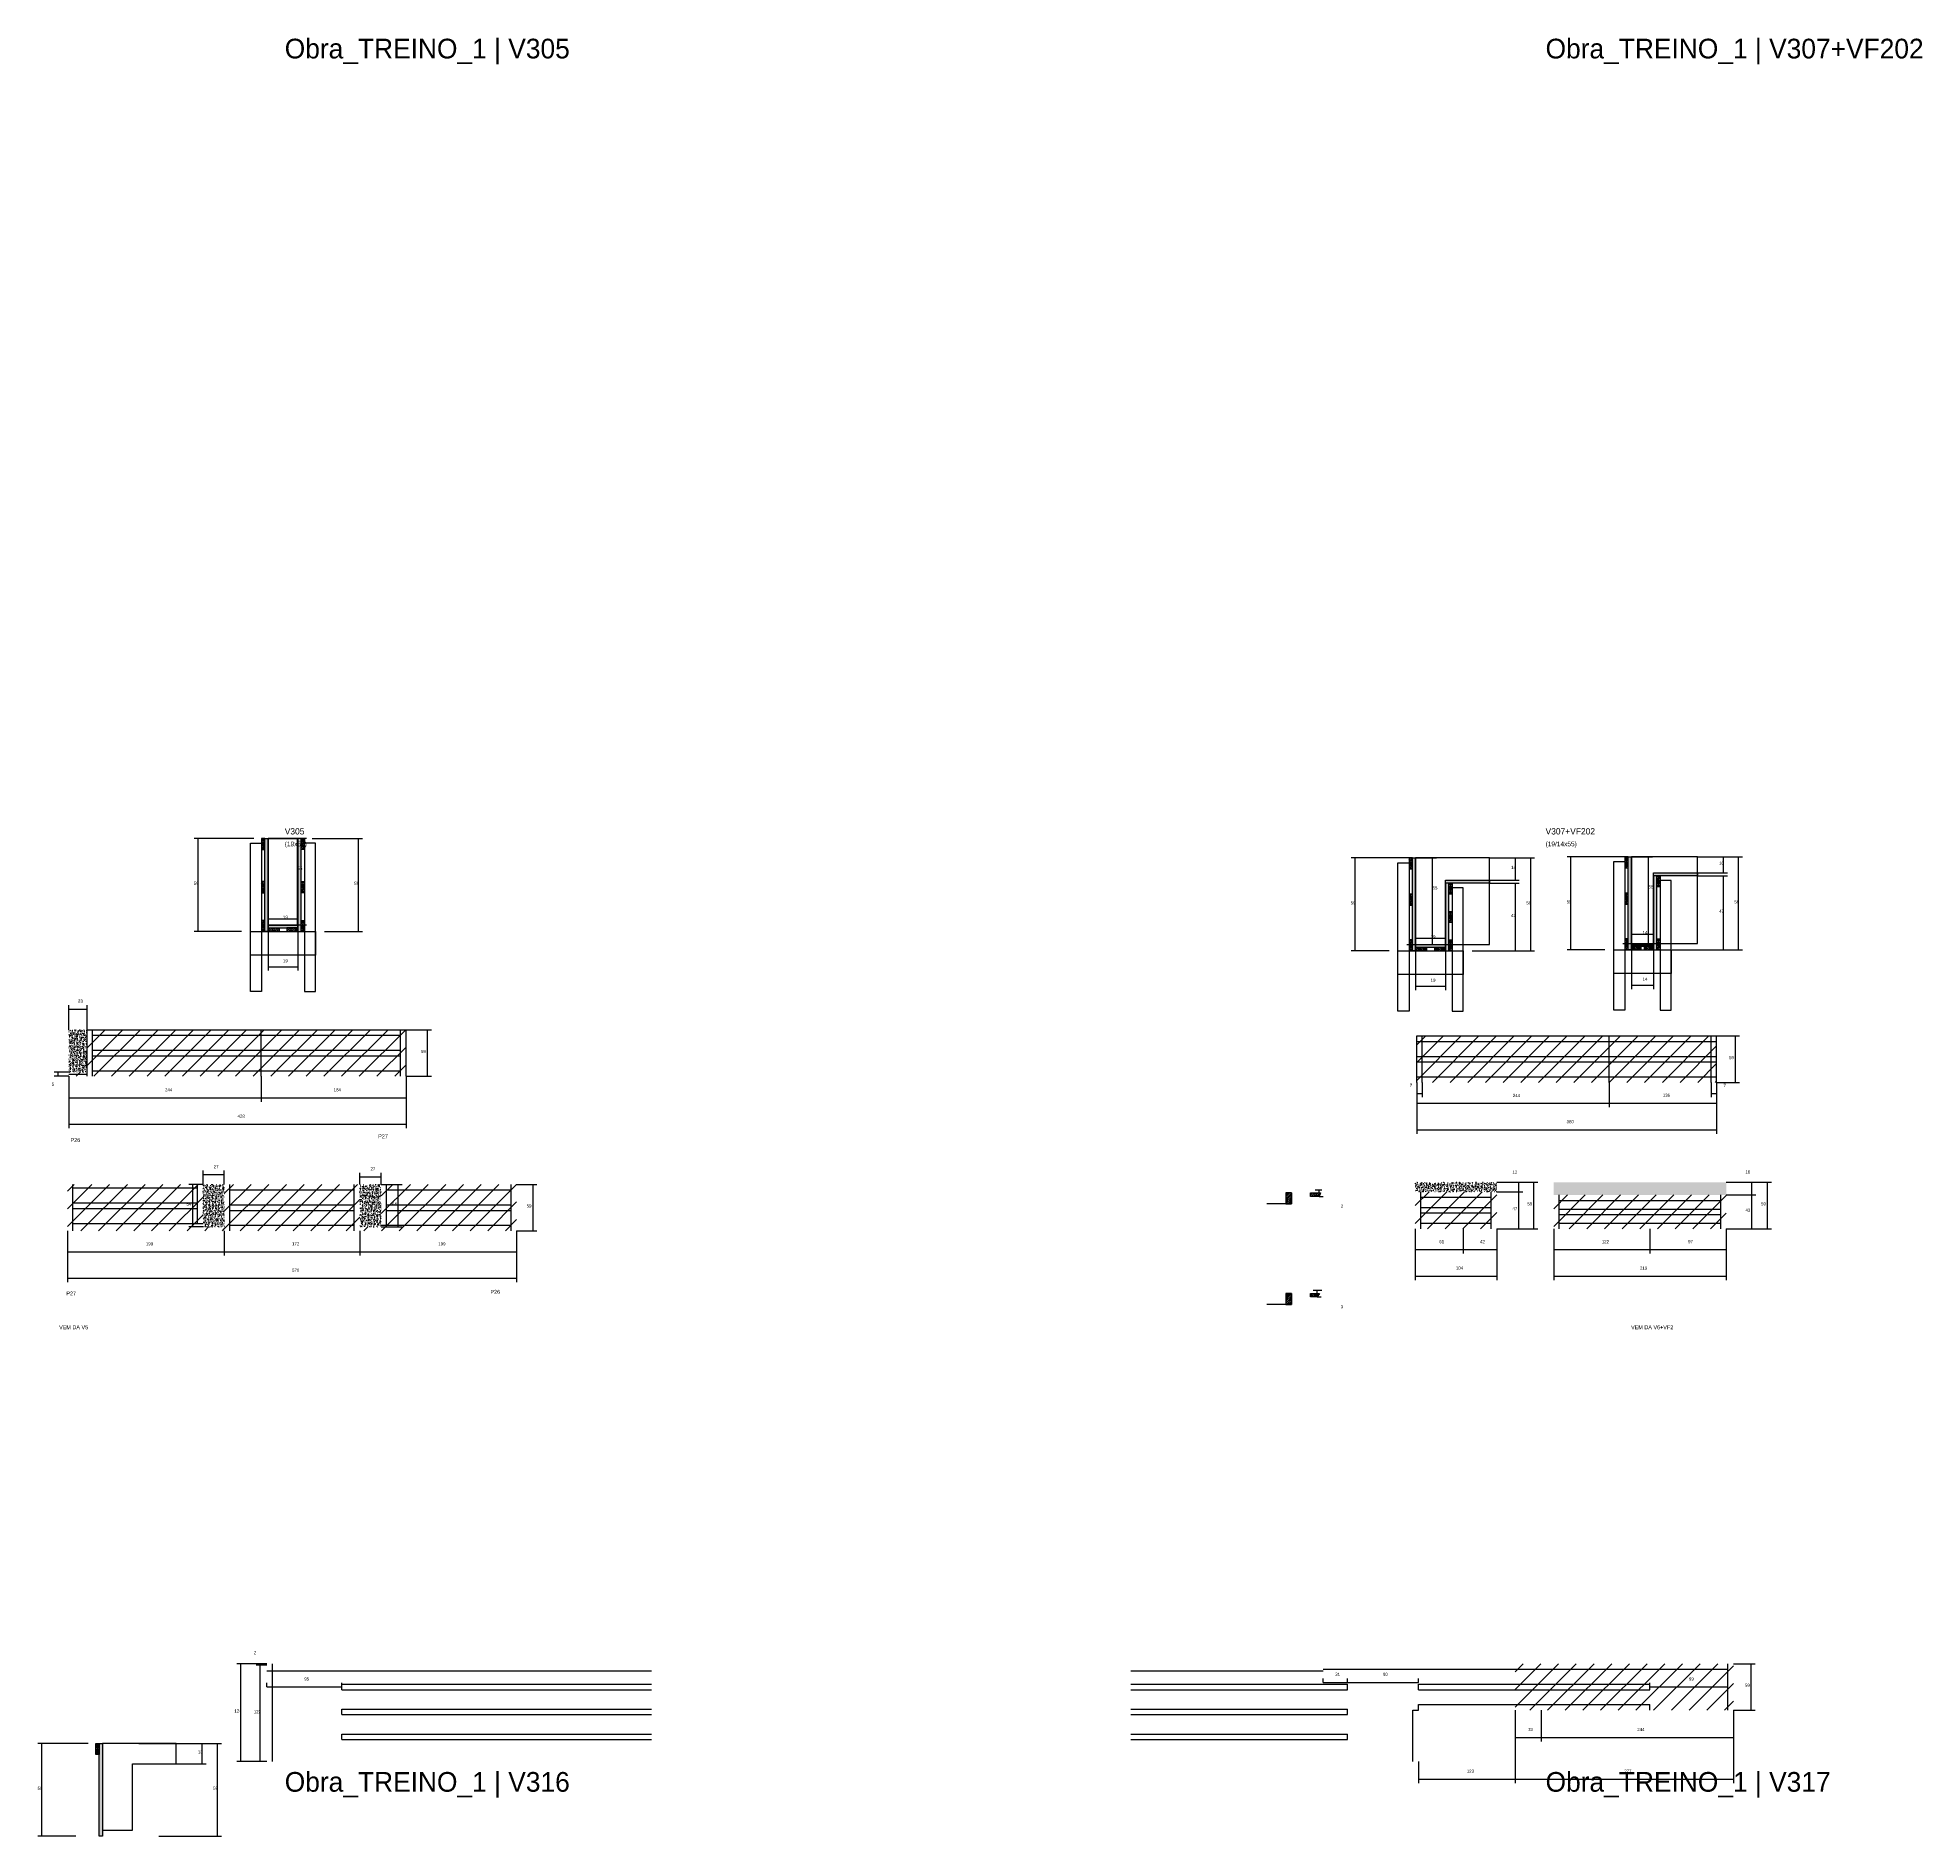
# Model space of a CAD drawing. Header units: metres. Extents: x -2848 to 21926, y -45195 to 1016.
# Drawn here: x 7687 to 10078, y -1267 to 1016 of the extents above; entities that cross this region are included whole.
import ezdxf

# ---------------------------------------------------------------- set-up
doc = ezdxf.new("R2010")
doc.units = ezdxf.units.M
for name, color, linetype in [('CONCRETO', 251, 'Continuous'), ('COTA', 241, 'Continuous'), ('Cota Seção (2x)', 4, 'Continuous'), ('Hachura', 253, 'Continuous'), ('LABEL_ID', 3, 'Continuous'), ('Madeira', 126, 'Continuous'), ('NOMENCLATURA', 7, 'Continuous'), ('Painéis', 200, 'Continuous'), ('REAPROVEITAMENTO', 251, 'Continuous'), ('SARR_2.2x7', 40, 'Continuous'), ('SARR_3.5x7', 81, 'Continuous'), ('SARR_EDITAR', 141, 'Continuous'), ('Texto Seção', 7, 'Continuous')]:
    doc.layers.add(name, color=color, linetype=linetype)

msp = doc.modelspace()

# ---------------------------------------------------------------- hatches: boundary and pattern name
at = {"layer": 'COTA'}
h = msp.add_hatch(dxfattribs=at)
h.set_pattern_fill('AR-CONC', scale=0.03)
h.paths.add_polyline_path([(7749.1, -242.9), (7726.1, -242.9), (7726.1, -242.9), (7726.1, -296.9), (7726.1, -296.9), (7749.1, -296.9), (7749.1, -296.9), (7749.1, -242.9)])
h = msp.add_hatch(dxfattribs=at)
h.set_pattern_fill('AR-CONC', scale=0.03)
h.paths.add_polyline_path([(7923.3, -439.1), (7896.3, -439.1), (7896.3, -493.1), (7923.3, -493.1)])
h = msp.add_hatch(dxfattribs=at)
h.set_pattern_fill('AR-CONC', scale=0.03)
h.paths.add_polyline_path([(8122.3, -441.3), (8122.3, -439.1), (8095.3, -439.1), (8095.3, -493.1), (8122.3, -493.1)])
h = msp.add_hatch(dxfattribs=at)
h.set_pattern_fill('AR-CONC', scale=0.03)
h.paths.add_polyline_path([(9538.1, -436.4), (9434.6, -436.4), (9434.6, -448.4), (9538.1, -448.4)])
h = msp.add_hatch(dxfattribs=at)
h.set_pattern_fill('AR-CONC', scale=0.03)
h.paths.add_polyline_path([(9829.3, -436.4), (9610.3, -436.4), (9610.3, -452.4), (9829.3, -452.4)])
at = {"layer": 'Hachura'}
h = msp.add_hatch(dxfattribs=at)
h.set_pattern_fill('ANSI31', scale=0.5)
h.paths.add_polyline_path([(7970.4, -14), (7974.8, -14), (7974.8, -14), (7974.8, 0), (7974.8, 0), (7970.4, 0), (7970.4, 0), (7970.4, -14)])
h = msp.add_hatch(color=8, dxfattribs=at)
h.dxf.hatch_style = 1
h.paths.add_polyline_path([(7978.8, 0), (7974.8, 0), (7974.8, 0), (7974.8, -118), (7974.8, -118), (7978.8, -118), (7978.8, -118), (7978.8, 0)])
h = msp.add_hatch(color=8, dxfattribs=at)
h.dxf.hatch_style = 1
h.paths.add_polyline_path([(8020.8, 0), (8016.8, 0), (8016.8, 0), (8016.8, -118), (8016.8, -118), (8020.8, -118), (8020.8, -118), (8020.8, 0)])
h = msp.add_hatch(dxfattribs=at)
h.set_pattern_fill('ANSI31', scale=0.5)
h.paths.add_polyline_path([(8025.2, -14), (8020.8, -14), (8020.8, -14), (8020.8, 0), (8020.8, 0), (8025.2, 0), (8025.2, 0), (8025.2, -14)])
h = msp.add_hatch(dxfattribs=at)
h.set_pattern_fill('ANSI31', scale=0.5)
h.paths.add_polyline_path([(9700.6, -37.5), (9705, -37.5), (9705, -37.5), (9705, -23.5), (9705, -23.5), (9700.6, -23.5), (9700.6, -23.5), (9700.6, -37.5)])
h = msp.add_hatch(color=8, dxfattribs=at)
h.dxf.hatch_style = 1
h.paths.add_polyline_path([(9705, -23.5), (9709, -23.5), (9709, -23.5), (9709, -141.5), (9709, -141.5), (9705, -141.5), (9705, -141.5), (9705, -23.5)])
h = msp.add_hatch(dxfattribs=at)
h.set_pattern_fill('ANSI31', scale=0.5)
h.paths.add_polyline_path([(9426.7, -38.8), (9431.1, -38.8), (9431.1, -38.8), (9431.1, -24.8), (9431.1, -24.8), (9426.7, -24.8), (9426.7, -24.8), (9426.7, -38.8)])
h = msp.add_hatch(color=8, dxfattribs=at)
h.dxf.hatch_style = 1
h.paths.add_polyline_path([(9431.1, -24.8), (9435.1, -24.8), (9435.1, -24.8), (9435.1, -142.8), (9435.1, -142.8), (9431.1, -142.8), (9431.1, -142.8), (9431.1, -24.8)])
h = msp.add_hatch(color=8, dxfattribs=at)
h.dxf.hatch_style = 1
h.paths.add_polyline_path([(9737, -47.5), (9737, -43.5), (9737, -43.5), (9792.6, -43.5), (9792.6, -43.5), (9792.6, -47.5), (9792.6, -47.5), (9737, -47.5)])
h = msp.add_hatch(color=8, dxfattribs=at)
h.dxf.hatch_style = 1
h.paths.add_polyline_path([(9741, -47.5), (9737, -47.5), (9737, -47.5), (9737, -141.5), (9737, -141.5), (9741, -141.5), (9741, -141.5), (9741, -47.5)])
h = msp.add_hatch(dxfattribs=at)
h.set_pattern_fill('ANSI31', scale=0.5)
h.paths.add_polyline_path([(9745.4, -61.5), (9741, -61.5), (9741, -61.5), (9741, -47.5), (9741, -47.5), (9745.4, -47.5), (9745.4, -47.5), (9745.4, -61.5)])
h = msp.add_hatch(dxfattribs=at)
h.set_pattern_fill('ANSI31', scale=0.5)
h.paths.add_polyline_path([(7970.4, -68.9), (7974.8, -68.9), (7974.8, -68.9), (7974.8, -54.9), (7974.8, -54.9), (7970.4, -54.9), (7970.4, -54.9), (7970.4, -68.9)])
h = msp.add_hatch(dxfattribs=at)
h.set_pattern_fill('ANSI31', scale=0.5)
h.paths.add_polyline_path([(8025.2, -68.9), (8020.8, -68.9), (8020.8, -68.9), (8020.8, -54.9), (8020.8, -54.9), (8025.2, -54.9), (8025.2, -54.9), (8025.2, -68.9)])
h = msp.add_hatch(dxfattribs=at)
h.set_pattern_fill('ANSI31', scale=0.5)
h.paths.add_polyline_path([(9426.7, -84.7), (9431.1, -84.7), (9431.1, -84.7), (9431.1, -70.7), (9431.1, -70.7), (9426.7, -70.7), (9426.7, -70.7), (9426.7, -84.7)])
h = msp.add_hatch(color=8, dxfattribs=at)
h.dxf.hatch_style = 1
h.paths.add_polyline_path([(9473.1, -56.8), (9473.1, -52.8), (9473.1, -52.8), (9528.7, -52.8), (9528.7, -52.8), (9528.7, -56.8), (9528.7, -56.8), (9473.1, -56.8)])
h = msp.add_hatch(color=8, dxfattribs=at)
h.dxf.hatch_style = 1
h.paths.add_polyline_path([(9477.1, -56.8), (9473.1, -56.8), (9473.1, -56.8), (9473.1, -142.8), (9473.1, -142.8), (9477.1, -142.8), (9477.1, -142.8), (9477.1, -56.8)])
h = msp.add_hatch(dxfattribs=at)
h.set_pattern_fill('ANSI31', scale=0.5)
h.paths.add_polyline_path([(9481.5, -70.8), (9477.1, -70.8), (9477.1, -70.8), (9477.1, -56.8), (9477.1, -56.8), (9481.5, -56.8), (9481.5, -56.8), (9481.5, -70.8)])
h = msp.add_hatch(dxfattribs=at)
h.set_pattern_fill('ANSI31', scale=0.5)
h.paths.add_polyline_path([(9700.6, -83.4), (9705, -83.4), (9705, -83.4), (9705, -69.4), (9705, -69.4), (9700.6, -69.4), (9700.6, -69.4), (9700.6, -83.4)])
h = msp.add_hatch(dxfattribs=at)
h.set_pattern_fill('ANSI31', scale=0.5)
h.paths.add_polyline_path([(9481.5, -106.8), (9477.1, -106.8), (9477.1, -106.8), (9477.1, -92.8), (9477.1, -92.8), (9481.5, -92.8), (9481.5, -92.8), (9481.5, -106.8)])
h = msp.add_hatch(dxfattribs=at)
h.set_pattern_fill('ANSI31', scale=0.5)
h.paths.add_polyline_path([(7970.4, -118), (7974.8, -118), (7974.8, -118), (7974.8, -104), (7974.8, -104), (7970.4, -104), (7970.4, -104), (7970.4, -118)])
h = msp.add_hatch(color=8, dxfattribs=at)
h.dxf.hatch_style = 1
h.paths.add_polyline_path([(8016.8, -113.6), (8016.8, -110), (8016.8, -110), (7978.8, -110), (7978.8, -110), (7978.8, -113.6), (7978.8, -113.6), (8016.8, -113.6)])
h = msp.add_hatch(dxfattribs=at)
h.set_pattern_fill('ANSI31', scale=0.5)
h.paths.add_polyline_path([(7978.8, -118), (7978.8, -113.6), (7978.8, -113.6), (7992.8, -113.6), (7992.8, -113.6), (7992.8, -118), (7992.8, -118), (7978.8, -118)])
h = msp.add_hatch(dxfattribs=at)
h.set_pattern_fill('ANSI31', scale=0.5)
h.paths.add_polyline_path([(8016.8, -118), (8016.8, -113.6), (8016.8, -113.6), (8002.8, -113.6), (8002.8, -113.6), (8002.8, -118), (8002.8, -118), (8016.8, -118)])
h = msp.add_hatch(dxfattribs=at)
h.set_pattern_fill('ANSI31', scale=0.5)
h.paths.add_polyline_path([(8025.2, -118), (8020.8, -118), (8020.8, -118), (8020.8, -104), (8020.8, -104), (8025.2, -104), (8025.2, -104), (8025.2, -118)])
h = msp.add_hatch(dxfattribs=at)
h.set_pattern_fill('ANSI31', scale=0.5)
h.paths.add_polyline_path([(9426.7, -142.8), (9431.1, -142.8), (9431.1, -142.8), (9431.1, -128.8), (9431.1, -128.8), (9426.7, -128.8), (9426.7, -128.8), (9426.7, -142.8)])
h = msp.add_hatch(color=8, dxfattribs=at)
h.dxf.hatch_style = 1
h.paths.add_polyline_path([(9435.1, -138.4), (9435.1, -134.8), (9435.1, -134.8), (9473.1, -134.8), (9473.1, -134.8), (9473.1, -138.4), (9473.1, -138.4), (9435.1, -138.4)])
h = msp.add_hatch(dxfattribs=at)
h.set_pattern_fill('ANSI31', scale=0.5)
h.paths.add_polyline_path([(9435.1, -142.8), (9435.1, -138.4), (9435.1, -138.4), (9449.1, -138.4), (9449.1, -138.4), (9449.1, -142.8), (9449.1, -142.8), (9435.1, -142.8)])
h = msp.add_hatch(dxfattribs=at)
h.set_pattern_fill('ANSI31', scale=0.5)
h.paths.add_polyline_path([(9473.1, -142.8), (9473.1, -138.4), (9473.1, -138.4), (9459.1, -138.4), (9459.1, -138.4), (9459.1, -142.8), (9459.1, -142.8), (9473.1, -142.8)])
h = msp.add_hatch(dxfattribs=at)
h.set_pattern_fill('ANSI31', scale=0.5)
h.paths.add_polyline_path([(9481.5, -142.8), (9477.1, -142.8), (9477.1, -142.8), (9477.1, -128.8), (9477.1, -128.8), (9481.5, -128.8), (9481.5, -128.8), (9481.5, -142.8)])
h = msp.add_hatch(dxfattribs=at)
h.set_pattern_fill('ANSI31', scale=0.5)
h.paths.add_polyline_path([(9700.6, -141.5), (9705, -141.5), (9705, -141.5), (9705, -127.5), (9705, -127.5), (9700.6, -127.5), (9700.6, -127.5), (9700.6, -141.5)])
h = msp.add_hatch(color=8, dxfattribs=at)
h.dxf.hatch_style = 1
h.paths.add_polyline_path([(9709, -137.1), (9709, -133.5), (9709, -133.5), (9737, -133.5), (9737, -133.5), (9737, -137.1), (9737, -137.1), (9709, -137.1)])
h = msp.add_hatch(dxfattribs=at)
h.set_pattern_fill('ANSI31', scale=0.5)
h.paths.add_polyline_path([(9709, -141.5), (9709, -137.1), (9709, -137.1), (9721, -137.1), (9721, -137.1), (9721, -141.5), (9721, -141.5), (9709, -141.5)])
h = msp.add_hatch(dxfattribs=at)
h.set_pattern_fill('ANSI31', scale=0.5)
h.paths.add_polyline_path([(9737, -141.5), (9737, -137.1), (9737, -137.1), (9725, -137.1), (9725, -137.1), (9725, -141.5), (9725, -141.5), (9737, -141.5)])
h = msp.add_hatch(dxfattribs=at)
h.set_pattern_fill('ANSI31', scale=0.5)
h.paths.add_polyline_path([(9745.4, -141.5), (9741, -141.5), (9741, -141.5), (9741, -127.5), (9741, -127.5), (9745.4, -127.5), (9745.4, -127.5), (9745.4, -141.5)])
h = msp.add_hatch(dxfattribs=at)
h.set_pattern_fill('ANSI31', scale=0.5)
h.paths.add_polyline_path([(9277.6, -450), (9270.6, -450), (9270.6, -464), (9277.6, -464)])
h = msp.add_hatch(dxfattribs=at)
h.set_pattern_fill('ANSI31', scale=0.5)
h.paths.add_polyline_path([(9314.5, -450), (9312.7, -454.4), (9312.7, -454.4), (9301.9, -454.4), (9301.9, -454.4), (9301.9, -450), (9301.9, -450), (9314.5, -450)])
h = msp.add_hatch(dxfattribs=at)
h.set_pattern_fill('ANSI31', scale=0.5)
h.paths.add_polyline_path([(9277.6, -577.5), (9270.6, -577.5), (9270.6, -591.5), (9277.6, -591.5)])
h = msp.add_hatch(dxfattribs=at)
h.set_pattern_fill('ANSI31', scale=0.5)
h.paths.add_polyline_path([(9313.3, -577.5), (9310.1, -581.9), (9310.1, -581.9), (9301.9, -581.9), (9301.9, -581.9), (9301.9, -577.5), (9301.9, -577.5), (9313.3, -577.5)])
h = msp.add_hatch(dxfattribs=at)
h.set_pattern_fill('ANSI31', scale=0.5)
h.paths.add_polyline_path([(7764.7, -1162.6), (7760.3, -1162.6), (7760.3, -1162.6), (7760.3, -1148.6), (7760.3, -1148.6), (7764.7, -1148.6), (7764.7, -1148.6), (7764.7, -1162.6)])
h = msp.add_hatch(color=8, dxfattribs=at)
h.dxf.hatch_style = 1
h.paths.add_polyline_path([(7764.7, -1148.6), (7768.7, -1148.6), (7768.7, -1148.6), (7768.7, -1266.6), (7768.7, -1266.6), (7764.7, -1266.6), (7764.7, -1266.6), (7764.7, -1148.6)])
at = {"layer": 'REAPROVEITAMENTO'}
h = msp.add_hatch(dxfattribs=at)
h.set_pattern_fill('ANSI31', scale=5)
h.paths.add_polyline_path([(7749.1, -296.9), (7726.1, -296.9), (7726.1, -296.9), (7726.1, -301.9), (7726.1, -301.9), (7970.1, -301.9), (7970.1, -301.9), (7970.1, -242.9), (7970.1, -242.9), (7749.1, -242.9), (7749.1, -242.9), (7749.1, -296.9)])
h = msp.add_hatch(dxfattribs=at)
h.set_pattern_fill('ANSI31', scale=5)
h.paths.add_polyline_path([(8154.1, -301.9), (8154.1, -242.9), (8154.1, -242.9), (7970.1, -242.9), (7970.1, -242.9), (7970.1, -301.9), (7970.1, -301.9), (8154.1, -301.9)])
h = msp.add_hatch(dxfattribs=at)
h.set_pattern_fill('ANSI31', scale=5)
h.paths.add_polyline_path([(9817, -309.7), (9817, -250.7), (9817, -250.7), (9436.5, -250.7), (9436.5, -250.7), (9436.5, -309.7), (9436.5, -309.7), (9817, -309.7)])
h = msp.add_hatch(dxfattribs=at)
h.set_pattern_fill('ANSI31', scale=5)
h.paths.add_polyline_path([(7896.3, -493.1), (7896.3, -439.1), (7896.3, -439.1), (7724.3, -439.1), (7724.3, -439.1), (7724.3, -498.1), (7724.3, -498.1), (7923.3, -498.1), (7923.3, -498.1), (7923.3, -493.1), (7923.3, -493.1), (7896.3, -493.1)])
h = msp.add_hatch(dxfattribs=at)
h.set_pattern_fill('ANSI31', scale=5)
h.paths.add_polyline_path([(8095.3, -498.1), (8095.3, -439.1), (8095.3, -439.1), (7923.3, -439.1), (7923.3, -439.1), (7923.3, -498.1), (7923.3, -498.1), (8095.3, -498.1)])
h = msp.add_hatch(dxfattribs=at)
h.set_pattern_fill('ANSI31', scale=5)
h.paths.add_polyline_path([(8122.3, -493.1), (8095.3, -493.1), (8095.3, -493.1), (8095.3, -498.1), (8095.3, -498.1), (8294.3, -498.1), (8294.3, -498.1), (8294.3, -439.1), (8294.3, -439.1), (8122.3, -439.1), (8122.3, -439.1), (8122.3, -493.1)])
h = msp.add_hatch(dxfattribs=at)
h.set_pattern_fill('ANSI31', scale=5)
h.paths.add_polyline_path([(9538.1, -495.4), (9538.1, -448.4), (9538.1, -448.4), (9434.6, -448.4), (9434.6, -448.4), (9434.6, -495.4), (9434.6, -495.4), (9538.1, -495.4)])
h = msp.add_hatch(dxfattribs=at)
h.set_pattern_fill('ANSI31', scale=5)
h.paths.add_polyline_path([(9829.3, -495.4), (9829.3, -452.4), (9829.3, -452.4), (9610.3, -452.4), (9610.3, -452.4), (9610.3, -495.4), (9610.3, -495.4), (9829.3, -495.4)])
h = msp.add_hatch(dxfattribs=at)
h.set_pattern_fill('ANSI31', scale=5)
h.paths.add_polyline_path([(9561.3, -1047.5), (9561.3, -1106.5), (9561.3, -1106.5), (9838.3, -1106.5), (9838.3, -1106.5), (9838.3, -1047.5), (9838.3, -1047.5), (9561.3, -1047.5)])

# ---------------------------------------------------------------- linework, layer by layer
at = {"layer": 'CONCRETO'}
for points in [[(7978.8, 0), (7978.8, 0), (8016.8, 0), (8016.8, -28), (8016.8, -28), (8016.8, -110), (7978.8, -110), (7978.8, 0)], [(7978.8, -110), (8016.8, -110), (8016.8, 0), (7978.8, 0)], [(9792.6, -43.5), (9792.6, -23.5), (9709, -23.5), (9709, -51.5), (9709, -51.5), (9709, -133.5), (9737, -133.5), (9737, -43.5)], [(9709, -133.5), (9792.6, -133.5), (9792.6, -23.5), (9709, -23.5)], [(9528.7, -52.8), (9528.7, -24.8), (9435.1, -24.8), (9435.1, -52.8), (9435.1, -52.8), (9435.1, -134.8), (9473.1, -134.8), (9473.1, -52.8)], [(9435.1, -134.8), (9528.7, -134.8), (9528.7, -24.8), (9435.1, -24.8)], [(7862.3, -1174.6), (7862.3, -1148.6), (7806.7, -1148.6), (7806.7, -1148.6), (7768.7, -1148.6), (7768.7, -1258.6), (7806.7, -1258.6), (7806.7, -1174.6)]]:
    msp.add_lwpolyline(points, close=True, dxfattribs=at)
at = {"layer": 'COTA'}
for p, q in [((7960.8, 0), (7885.1, 0)), ((7890.1, -118), (7890.1, 0)), ((8034.8, 0), (8098.6, 0)), ((8093.6, -118), (8093.6, 0)), ((9700.6, -23.5), (9627.2, -23.5)), ((9632.2, -141.5), (9632.2, -23.5)), ((9792.6, -23.5), (9850, -23.5)), ((9792.6, -23.5), (9830.7, -23.5)), ((9825.7, -43.5), (9825.7, -23.5)), ((9845, -141.5), (9845, -23.5)), ((9426.7, -24.8), (9353.2, -24.8)), ((9358.2, -142.8), (9358.2, -24.8)), ((9528.7, -24.8), (9586.1, -24.8)), ((9528.7, -24.8), (9566.7, -24.8)), ((9561.7, -52.8), (9561.7, -24.8)), ((9581.1, -142.8), (9581.1, -24.8)), ((9792.6, -43.5), (9830.7, -43.5)), ((9792.6, -47.5), (9830.7, -47.5)), ((9825.7, -141.5), (9825.7, -47.5)), ((9528.7, -52.8), (9566.7, -52.8)), ((9528.7, -56.8), (9566.7, -56.8)), ((9561.7, -142.8), (9561.7, -56.8)), ((7945.2, -118), (7885.1, -118)), ((7978.8, -118), (7978.8, -167.8)), ((8016.8, -118), (8016.8, -167.8)), ((8050.4, -118), (8098.6, -118)), ((9401.5, -142.8), (9353.2, -142.8)), ((9435.1, -142.8), (9435.1, -192.5)), ((9473.1, -142.8), (9473.1, -192.5)), ((9506.7, -142.8), (9586.1, -142.8)), ((9506.7, -142.8), (9566.7, -142.8)), ((9675.4, -141.5), (9627.2, -141.5)), ((9709, -141.5), (9709, -191.2)), ((9737, -141.5), (9737, -191.2)), ((9760.6, -141.5), (9850, -141.5)), ((9760.6, -141.5), (9830.7, -141.5)), ((7978.8, -162.8), (8016.8, -162.8)), ((9435.1, -187.5), (9473.1, -187.5)), ((9709, -186.2), (9737, -186.2)), ((7726.1, -242.9), (7726.1, -211.6)), ((7749.1, -242.9), (7749.1, -211.6)), ((7726.1, -216.6), (7749.1, -216.6)), ((8154.1, -242.9), (8186.1, -242.9)), ((8181.1, -301.9), (8181.1, -242.9)), ((9817, -250.7), (9845.9, -250.7)), ((9840.9, -309.7), (9840.9, -250.7)), ((7726.1, -296.9), (7707.4, -296.9)), ((7726.1, -301.9), (7707.4, -301.9)), ((7712.4, -301.9), (7712.4, -296.9)), ((7726.1, -301.9), (7726.1, -334.2)), ((7726.1, -301.9), (7726.1, -367.7)), ((7970.1, -301.9), (7970.1, -334.2)), ((7970.1, -301.9), (7970.1, -334.2)), ((8154.1, -301.9), (8154.1, -334.2)), ((8154.1, -301.9), (8154.1, -367.7)), ((8154.1, -301.9), (8186.1, -301.9)), ((9436.5, -309.7), (9436.5, -341.2)), ((9436.5, -309.7), (9436.5, -374.8)), ((9436.5, -309.7), (9436.5, -328.6)), ((9443.5, -309.7), (9443.5, -328.6)), ((9680.5, -309.7), (9680.5, -341.2)), ((9680.5, -309.7), (9680.5, -341.2)), ((9810, -309.7), (9810, -328.6)), ((9817, -309.7), (9817, -341.2)), ((9817, -309.7), (9817, -374.8)), ((9817, -309.7), (9817, -328.6)), ((9817, -309.7), (9845.9, -309.7)), ((7726.1, -329.2), (7970.1, -329.2)), ((7970.1, -329.2), (8154.1, -329.2)), ((9436.5, -323.6), (9443.5, -323.6)), ((9810, -323.6), (9817, -323.6)), ((9436.5, -336.2), (9680.5, -336.2)), ((9680.5, -336.2), (9817, -336.2)), ((7726.1, -362.7), (8154.1, -362.7)), ((9436.5, -369.8), (9817, -369.8)), ((7896.3, -439.1), (7896.3, -421.7)), ((7896.3, -426.7), (7923.3, -426.7)), ((7923.3, -439.1), (7923.3, -421.7)), ((8095.3, -439.1), (8095.3, -424.6)), ((8095.3, -429.6), (8122.3, -429.6)), ((8122.3, -439.1), (8122.3, -424.6)), ((7896.3, -439.1), (7878.4, -439.1)), ((7883.4, -493.1), (7883.4, -439.1)), ((8122.3, -439.1), (8149.1, -439.1)), ((8144.1, -493.1), (8144.1, -439.1)), ((8294.3, -439.1), (8320.1, -439.1)), ((8315.1, -498.1), (8315.1, -439.1)), ((9315.9, -446.4), (9307.7, -446.4)), ((9312.7, -454.4), (9312.7, -446.4)), ((9538.1, -436.4), (9571, -436.4)), ((9538.1, -436.4), (9590.1, -436.4)), ((9538.1, -448.4), (9571, -448.4)), ((9538.1, -448.4), (9571, -448.4)), ((9566, -448.4), (9566, -436.4)), ((9566, -495.4), (9566, -448.4)), ((9585.1, -495.4), (9585.1, -436.4)), ((9829.3, -436.4), (9866.8, -436.4)), ((9829.3, -436.4), (9886.5, -436.4)), ((9829.3, -452.4), (9866.8, -452.4)), ((9829.3, -452.4), (9866.8, -452.4)), ((9861.8, -452.4), (9861.8, -436.4)), ((9861.8, -495.4), (9861.8, -452.4)), ((9881.5, -495.4), (9881.5, -436.4)), ((9312.7, -454.4), (9317.7, -454.4)), ((7724.3, -498.1), (7724.3, -529.6)), ((7724.3, -498.1), (7724.3, -563.2)), ((7896.3, -493.1), (7878.4, -493.1)), ((7923.3, -498.1), (7923.3, -529.6)), ((7923.3, -498.1), (7923.3, -529.6)), ((8095.3, -498.1), (8095.3, -529.6)), ((8095.3, -498.1), (8095.3, -529.6)), ((8122.3, -493.1), (8149.1, -493.1)), ((8294.3, -498.1), (8294.3, -529.6)), ((8294.3, -498.1), (8294.3, -563.2)), ((8294.3, -498.1), (8320.1, -498.1)), ((9434.6, -495.4), (9434.6, -526.9)), ((9434.6, -495.4), (9434.6, -560.5)), ((9495.6, -495.4), (9495.6, -526.9)), ((9495.6, -495.4), (9495.6, -526.9)), ((9538.1, -495.4), (9538.1, -526.9)), ((9538.1, -495.4), (9538.1, -560.5)), ((9538.1, -495.4), (9571, -495.4)), ((9538.1, -495.4), (9590.1, -495.4)), ((9610.3, -495.4), (9610.3, -526.9)), ((9610.3, -495.4), (9610.3, -560.5)), ((9732.3, -495.4), (9732.3, -526.9)), ((9732.3, -495.4), (9732.3, -526.9)), ((9829.3, -495.4), (9829.3, -526.9)), ((9829.3, -495.4), (9829.3, -560.5)), ((9829.3, -495.4), (9866.8, -495.4)), ((9829.3, -495.4), (9886.5, -495.4)), ((7724.3, -524.6), (7923.3, -524.6)), ((7923.3, -524.6), (8095.3, -524.6)), ((8095.3, -524.6), (8294.3, -524.6)), ((9434.6, -521.9), (9495.6, -521.9)), ((9495.6, -521.9), (9538.1, -521.9)), ((9610.3, -521.9), (9732.3, -521.9)), ((9732.3, -521.9), (9829.3, -521.9)), ((7724.3, -558.2), (8294.3, -558.2)), ((9315.9, -573.9), (9305.1, -573.9)), ((9310.1, -581.9), (9310.1, -573.9)), ((9434.6, -555.5), (9538.1, -555.5)), ((9610.3, -555.5), (9829.3, -555.5)), ((9310.1, -581.9), (9315.1, -581.9)), ((7977.3, -1047.5), (7939.2, -1047.5)), ((7944.2, -1171.5), (7944.2, -1047.5)), ((7977.3, -1047.5), (7963.8, -1047.5)), ((7977.3, -1049.5), (7963.8, -1049.5)), ((7977.3, -1049.5), (7963.8, -1049.5)), ((7968.8, -1049.5), (7968.8, -1047.5)), ((7968.8, -1171.5), (7968.8, -1049.5)), ((9838.3, -1047.5), (9866.1, -1047.5)), ((9861.1, -1106.5), (9861.1, -1047.5)), ((7977.3, -1077), (7977.3, -1072)), ((8072.3, -1077), (8072.3, -1072)), ((9317.6, -1071.2), (9317.6, -1066.2)), ((9317.6, -1071.2), (9348.6, -1071.2)), ((9348.6, -1071.2), (9348.6, -1066.2)), ((9348.6, -1071.2), (9348.6, -1066.2)), ((9348.6, -1071.2), (9438.6, -1071.2)), ((9438.6, -1071.2), (9438.6, -1066.2)), ((9732.3, -1077), (9732.3, -1072)), ((9831.4, -1077), (9831.4, -1072)), ((7977.3, -1077), (8072.3, -1077)), ((9732.3, -1077), (9831.4, -1077)), ((9561.3, -1106.5), (9561.3, -1199)), ((9561.3, -1106.5), (9561.3, -1146.2)), ((9561.3, -1106.5), (9561.3, -1199)), ((9594.3, -1106.5), (9594.3, -1146.2)), ((9594.3, -1106.5), (9594.3, -1146.2)), ((9838.3, -1106.5), (9866.1, -1106.5)), ((9838.3, -1106.5), (9838.3, -1199)), ((9838.3, -1106.5), (9838.3, -1146.2)), ((9561.3, -1141.2), (9594.3, -1141.2)), ((9594.3, -1141.2), (9838.3, -1141.2)), ((7750.7, -1148.6), (7686.8, -1148.6)), ((7691.8, -1266.6), (7691.8, -1148.6)), ((7814.7, -1148.6), (7919.6, -1148.6)), ((7862.3, -1148.6), (7900.3, -1148.6)), ((7895.3, -1174.6), (7895.3, -1148.6)), ((7914.6, -1266.6), (7914.6, -1148.6)), ((7977.3, -1171.5), (7939.2, -1171.5)), ((7977.3, -1171.5), (7963.8, -1171.5)), ((9438.6, -1171.5), (9438.6, -1199)), ((7862.3, -1174.6), (7900.3, -1174.6)), ((9438.6, -1194), (9561.3, -1194)), ((9561.3, -1194), (9838.3, -1194)), ((7735.1, -1266.6), (7686.8, -1266.6)), ((7840.3, -1266.6), (7919.6, -1266.6))]:
    msp.add_line(p, q, dxfattribs=at)
at = {"layer": 'Cota Seção (2x)'}
for p, q in [((8027.8, 0), (8011.3, 0)), ((8016.3, -110), (8016.3, 0)), ((9700.6, -23.5), (9735.6, -23.5)), ((9730.6, -133.5), (9730.6, -23.5)), ((9426.7, -24.8), (9461.6, -24.8)), ((9456.6, -134.8), (9456.6, -24.8)), ((7978.8, -118), (7978.8, -97)), ((7978.8, -102), (8016.8, -102)), ((8027.8, -110), (8011.3, -110)), ((8016.8, -118), (8016.8, -97)), ((9709, -141.5), (9709, -116.5)), ((9737, -141.5), (9737, -116.5)), ((9424.1, -134.8), (9461.6, -134.8)), ((9435.1, -142.8), (9435.1, -121.8)), ((9435.1, -126.8), (9473.1, -126.8)), ((9473.1, -142.8), (9473.1, -121.8)), ((9698, -133.5), (9735.6, -133.5)), ((9709, -121.5), (9737, -121.5))]:
    msp.add_line(p, q, dxfattribs=at)
at = {"layer": 'Madeira'}
for points in [[(7970.4, -14), (7974.8, -14), (7974.8, 0), (7970.4, 0)], [(8025.2, -14), (8020.8, -14), (8020.8, 0), (8025.2, 0)], [(9700.6, -37.5), (9705, -37.5), (9705, -23.5), (9700.6, -23.5)], [(9426.7, -38.8), (9431.1, -38.8), (9431.1, -24.8), (9426.7, -24.8)], [(9745.4, -61.5), (9741, -61.5), (9741, -47.5), (9745.4, -47.5)], [(7970.4, -68.9), (7974.8, -68.9), (7974.8, -54.9), (7970.4, -54.9)], [(8025.2, -68.9), (8020.8, -68.9), (8020.8, -54.9), (8025.2, -54.9)], [(9426.7, -84.7), (9431.1, -84.7), (9431.1, -70.7), (9426.7, -70.7)], [(9481.5, -70.8), (9477.1, -70.8), (9477.1, -56.8), (9481.5, -56.8)], [(9700.6, -83.4), (9705, -83.4), (9705, -69.4), (9700.6, -69.4)], [(9481.5, -106.8), (9477.1, -106.8), (9477.1, -92.8), (9481.5, -92.8)], [(7970.4, -118), (7974.8, -118), (7974.8, -104), (7970.4, -104)], [(7978.8, -118), (7978.8, -113.6), (7992.8, -113.6), (7992.8, -118)], [(8016.8, -118), (8016.8, -113.6), (8002.8, -113.6), (8002.8, -118)], [(8025.2, -118), (8020.8, -118), (8020.8, -104), (8025.2, -104)], [(9426.7, -142.8), (9431.1, -142.8), (9431.1, -128.8), (9426.7, -128.8)], [(9435.1, -142.8), (9435.1, -138.4), (9449.1, -138.4), (9449.1, -142.8)], [(9473.1, -142.8), (9473.1, -138.4), (9459.1, -138.4), (9459.1, -142.8)], [(9481.5, -142.8), (9477.1, -142.8), (9477.1, -128.8), (9481.5, -128.8)], [(9700.6, -141.5), (9705, -141.5), (9705, -127.5), (9700.6, -127.5)], [(9709, -141.5), (9709, -137.1), (9721, -137.1), (9721, -141.5)], [(9737, -141.5), (9737, -137.1), (9725, -137.1), (9725, -141.5)], [(9745.4, -141.5), (9741, -141.5), (9741, -127.5), (9745.4, -127.5)], [(9277.6, -464), (9277.6, -450), (9270.6, -450), (9270.6, -464)], [(9301.9, -450), (9314.5, -450), (9312.7, -454.4), (9301.9, -454.4)], [(9277.6, -591.5), (9277.6, -577.5), (9270.6, -577.5), (9270.6, -591.5)], [(9301.9, -577.5), (9313.3, -577.5), (9310.1, -581.9), (9301.9, -581.9)], [(7764.7, -1162.6), (7760.3, -1162.6), (7760.3, -1148.6), (7764.7, -1148.6)]]:
    msp.add_lwpolyline(points, close=True, dxfattribs=at)
for points in [[(9277.6, -450), (9277.6, -464), (9246.1, -464)], [(9277.6, -577.5), (9277.6, -591.5), (9246.1, -591.5)]]:
    msp.add_lwpolyline(points, dxfattribs=at)
at = {"layer": 'Painéis'}
for p, q in [((7978.8, -118), (7978.8, 0)), ((8016.8, -118), (8016.8, 0)), ((9709, -141.5), (9709, -23.5)), ((9435.1, -142.8), (9435.1, -24.8)), ((9737, -43.5), (9792.6, -43.5)), ((9737, -47.5), (9737, -43.5)), ((9737, -141.5), (9737, -47.5)), ((9792.6, -47.5), (9792.6, -43.5)), ((9473.1, -52.8), (9528.7, -52.8)), ((9473.1, -56.8), (9473.1, -52.8)), ((9473.1, -142.8), (9473.1, -56.8)), ((9528.7, -56.8), (9528.7, -52.8)), ((7978.8, -110), (8016.8, -110)), ((7978.8, -113.6), (7978.8, -110)), ((8016.8, -113.6), (8016.8, -110)), ((9435.1, -134.8), (9473.1, -134.8)), ((9435.1, -138.4), (9435.1, -134.8)), ((9473.1, -138.4), (9473.1, -134.8)), ((9709, -133.5), (9737, -133.5)), ((9709, -137.1), (9709, -133.5)), ((9737, -137.1), (9737, -133.5)), ((7749.1, -242.9), (8154.1, -242.9)), ((7749.1, -296.9), (7749.1, -242.9)), ((7970.1, -301.9), (7970.1, -242.9)), ((8154.1, -301.9), (8154.1, -242.9)), ((9436.5, -250.7), (9817, -250.7)), ((9436.5, -309.7), (9436.5, -250.7)), ((9680.5, -309.7), (9680.5, -250.7)), ((9817, -309.7), (9817, -250.7))]:
    msp.add_line(p, q, dxfattribs=at)
for points in [[(7974.8, 0), (7978.8, 0), (7978.8, -118), (7974.8, -118)], [(8020.8, 0), (8016.8, 0), (8016.8, -118), (8020.8, -118)], [(9705, -23.5), (9709, -23.5), (9709, -141.5), (9705, -141.5)], [(9431.1, -24.8), (9435.1, -24.8), (9435.1, -142.8), (9431.1, -142.8)], [(9737, -47.5), (9737, -43.5), (9792.6, -43.5), (9792.6, -47.5)], [(9741, -47.5), (9737, -47.5), (9737, -141.5), (9741, -141.5)], [(9473.1, -56.8), (9473.1, -52.8), (9528.7, -52.8), (9528.7, -56.8)], [(9477.1, -56.8), (9473.1, -56.8), (9473.1, -142.8), (9477.1, -142.8)], [(8016.8, -113.6), (8016.8, -110), (7978.8, -110), (7978.8, -113.6)], [(9435.1, -138.4), (9435.1, -134.8), (9473.1, -134.8), (9473.1, -138.4)], [(9709, -137.1), (9709, -133.5), (9737, -133.5), (9737, -137.1)], [(7764.7, -1148.6), (7768.7, -1148.6), (7768.7, -1266.6), (7764.7, -1266.6)]]:
    msp.add_lwpolyline(points, close=True, dxfattribs=at)
at = {"layer": 'SARR_2.2x7'}
for p, q in [((7756.1, -301.9), (7756.1, -242.9)), ((7756.1, -249.9), (7970.1, -249.9)), ((7970.1, -249.9), (8147.1, -249.9)), ((8147.1, -301.9), (8147.1, -242.9)), ((9436.5, -257.7), (9680.5, -257.7)), ((9443.5, -309.7), (9443.5, -250.7)), ((9680.5, -257.7), (9817, -257.7)), ((9810, -309.7), (9810, -250.7)), ((7756.1, -268.9), (7970.1, -268.9)), ((7756.1, -275.9), (7970.1, -275.9)), ((7970.1, -268.9), (8147.1, -268.9)), ((7970.1, -275.9), (8147.1, -275.9)), ((9436.5, -276.7), (9680.5, -276.7)), ((9436.5, -283.7), (9680.5, -283.7)), ((9680.5, -276.7), (9817, -276.7)), ((9680.5, -283.7), (9817, -283.7)), ((7756.1, -294.9), (7970.1, -294.9)), ((7970.1, -294.9), (8147.1, -294.9)), ((9436.5, -302.7), (9680.5, -302.7)), ((9680.5, -302.7), (9817, -302.7)), ((7731.3, -498.1), (7731.3, -439.1)), ((7731.3, -443.6), (7889.3, -443.6)), ((7889.3, -488.6), (7889.3, -439.1)), ((7930.3, -498.1), (7930.3, -439.1)), ((7930.3, -446.1), (8088.3, -446.1)), ((8088.3, -498.1), (8088.3, -439.1)), ((8129.3, -491.1), (8129.3, -439.1)), ((8129.3, -446.1), (8287.3, -446.1)), ((8287.3, -498.1), (8287.3, -439.1)), ((9441.6, -495.4), (9441.6, -448.4)), ((9531.1, -495.4), (9531.1, -448.4)), ((9617.3, -495.4), (9617.3, -452.4)), ((9822.3, -495.4), (9822.3, -452.4)), ((7731.3, -462.6), (7889.3, -462.6)), ((7731.3, -469.6), (7889.3, -469.6)), ((7930.3, -465.1), (8088.3, -465.1)), ((7930.3, -472.1), (8088.3, -472.1)), ((8129.3, -465.1), (8287.3, -465.1)), ((8129.3, -472.1), (8287.3, -472.1)), ((9441.6, -455.4), (9495.6, -455.4)), ((9441.6, -468.4), (9495.6, -468.4)), ((9441.6, -475.4), (9495.6, -475.4)), ((9495.6, -455.4), (9531.1, -455.4)), ((9495.6, -468.4), (9531.1, -468.4)), ((9495.6, -475.4), (9531.1, -475.4)), ((9617.3, -459.4), (9732.3, -459.4)), ((9617.3, -470.4), (9732.3, -470.4)), ((9617.3, -477.4), (9732.3, -477.4)), ((9732.3, -459.4), (9822.3, -459.4)), ((9732.3, -470.4), (9822.3, -470.4)), ((9732.3, -477.4), (9822.3, -477.4)), ((7731.3, -488.6), (7896.3, -488.6)), ((7930.3, -491.1), (8088.3, -491.1)), ((8122.3, -491.1), (8287.3, -491.1)), ((9441.6, -488.4), (9495.6, -488.4)), ((9495.6, -488.4), (9531.1, -488.4)), ((9617.3, -488.4), (9732.3, -488.4)), ((9732.3, -488.4), (9822.3, -488.4)), ((7984.3, -1171.5), (7984.3, -1047.5)), ((9831.4, -1106.5), (9831.4, -1047.5)), ((7977.3, -1056.5), (8221.3, -1056.5)), ((8072.3, -1073.5), (8221.3, -1073.5)), ((8072.3, -1080.5), (8072.3, -1073.5)), ((8221.3, -1056.5), (8465.3, -1056.5)), ((8221.3, -1073.5), (8465.3, -1073.5)), ((9073.6, -1056.5), (9317.6, -1056.5)), ((9073.6, -1073.5), (9317.6, -1073.5)), ((9317.6, -1054.5), (9561.3, -1054.5)), ((9317.6, -1073.5), (9348.6, -1073.5)), ((9348.6, -1080.5), (9348.6, -1073.5)), ((9438.6, -1073.5), (9561.3, -1073.5)), ((9438.6, -1080.5), (9438.6, -1073.5)), ((9561.3, -1054.5), (9831.4, -1054.5)), ((9561.3, -1073.5), (9732.3, -1073.5)), ((9732.3, -1080.5), (9732.3, -1073.5)), ((8072.3, -1080.5), (8221.3, -1080.5)), ((8221.3, -1080.5), (8465.3, -1080.5)), ((9073.6, -1080.5), (9317.6, -1080.5)), ((9317.6, -1080.5), (9348.6, -1080.5)), ((9438.6, -1080.5), (9561.3, -1080.5)), ((9438.6, -1099.5), (9561.3, -1099.5)), ((9438.6, -1106.5), (9438.6, -1099.5)), ((9561.3, -1080.5), (9732.3, -1080.5)), ((9561.3, -1099.5), (9732.3, -1099.5)), ((9732.3, -1106.5), (9732.3, -1099.5)), ((8072.3, -1105.1), (8221.3, -1105.1)), ((8072.3, -1112.1), (8072.3, -1105.1)), ((8072.3, -1112.1), (8221.3, -1112.1)), ((8221.3, -1105.1), (8465.3, -1105.1)), ((8221.3, -1112.1), (8465.3, -1112.1)), ((9073.6, -1105.1), (9317.6, -1105.1)), ((9073.6, -1112.1), (9317.6, -1112.1)), ((9317.6, -1105.1), (9348.6, -1105.1)), ((9317.6, -1112.1), (9348.6, -1112.1)), ((9348.6, -1112.1), (9348.6, -1105.1)), ((9431.6, -1171.5), (9431.6, -1106.5)), ((9431.6, -1106.5), (9438.6, -1106.5)), ((8072.3, -1136.9), (8221.3, -1136.9)), ((8072.3, -1143.9), (8072.3, -1136.9)), ((8072.3, -1143.9), (8221.3, -1143.9)), ((8221.3, -1136.9), (8465.3, -1136.9)), ((8221.3, -1143.9), (8465.3, -1143.9)), ((9073.6, -1136.9), (9317.6, -1136.9)), ((9073.6, -1143.9), (9317.6, -1143.9)), ((9317.6, -1136.9), (9348.6, -1136.9)), ((9317.6, -1143.9), (9348.6, -1143.9)), ((9348.6, -1143.9), (9348.6, -1136.9))]:
    msp.add_line(p, q, dxfattribs=at)
at = {"layer": 'SARR_3.5x7'}
for points in [[(7956.4, -6), (7970.4, -6), (7970.4, -194.5), (7956.4, -194.5)], [(8039.2, -6), (8025.2, -6), (8025.2, -194.5), (8039.2, -194.5)], [(9412.7, -30.8), (9426.7, -30.8), (9426.7, -219.3), (9412.7, -219.3)], [(9686.6, -29.5), (9700.6, -29.5), (9700.6, -218), (9686.6, -218)], [(9495.5, -62.8), (9481.5, -62.8), (9481.5, -219.3), (9495.5, -219.3)], [(9759.4, -53.5), (9745.4, -53.5), (9745.4, -218), (9759.4, -218)], [(7956.4, -118), (8039.2, -118), (8039.2, -148.1), (7956.4, -148.1)], [(9412.7, -142.8), (9495.5, -142.8), (9495.5, -172.9), (9412.7, -172.9)], [(9686.6, -141.5), (9759.4, -141.5), (9759.4, -171.6), (9686.6, -171.6)]]:
    msp.add_lwpolyline(points, close=True, dxfattribs=at)
at = {"layer": 'SARR_EDITAR'}
for p, q in [((7726.1, -299.4), (7749.1, -299.4)), ((7749.1, -301.9), (7749.1, -296.9))]:
    msp.add_line(p, q, dxfattribs=at)

# ---------------------------------------------------------------- texts
at = {"layer": 'COTA'}
for s, p in [('14', (9556.2, -38.8)), ('10', (9820.2, -33.5)), ('59', (7884.6, -59)), ('59', (8088.1, -59)), ('59', (9352.7, -83.8)), ('59', (9575.6, -83.8)), ('59', (9626.7, -82.5)), ('47', (9820.2, -94.5)), ('59', (9839.5, -82.5)), ('43', (9556.2, -99.8)), ('19', (7997.8, -157.3)), ('19', (9454.1, -182)), ('14', (9723, -180.7)), ('23', (7737.6, -208.4)), ('59', (8172.9, -272.4)), ('59', (9832.8, -280.2)), ('5', (7704.3, -314)), ('244', (7848.1, -321.1)), ('184', (8062.1, -321.1)), ('7', (9427.6, -315.5)), ('244', (9558.5, -328.2)), ('136', (9748.7, -328)), ('7', (9825.9, -315.5)), ('428', (7940.1, -354.6)), ('380', (9626.7, -361.5)), ('27', (7909.8, -418.6)), ('27', (8108.8, -421.5)), ('12', (9558, -425.7)), ('16', (9853.7, -425.4)), ('54', (7875.3, -466.1)), ('54', (8136, -466.1)), ('59', (8307, -468.6)), ('2', (9340, -468.8)), ('47', (9558, -471.9)), ('59', (9576.9, -465.9)), ('43', (9853.6, -473.9)), ('59', (9873.4, -465.9)), ('199', (7823.8, -516.6)), ('172', (8009.3, -516.6)), ('199', (8194.8, -516.6)), ('61', (9465.1, -513.8)), ('42', (9516.8, -513.8)), ('122', (9671.3, -513.9)), ('97', (9780.8, -513.8)), ('570', (8009.3, -550.1)), ('104', (9486.3, -547.2)), ('219', (9719.8, -547.4)), ('3', (9340, -596.3)), ('2', (7960.8, -1035.5)), ('95', (8024.8, -1068.9)), ('31', (9333.1, -1062.9)), ('90', (9393.6, -1063)), ('99', (9781.9, -1068.9)), ('59', (9853, -1077)), ('124', (7936.1, -1109.5)), ('122', (7960.7, -1110.5)), ('33', (9577.8, -1133)), ('244', (9716.3, -1133.1)), ('13', (7889.8, -1161.6)), ('123', (9500, -1185.9)), ('277', (9699.8, -1185.9)), ('59', (7686.3, -1207.6)), ('59', (7909.1, -1207.6))]:
    msp.add_text(s, height=4, dxfattribs=at).set_placement(p)
at = {"layer": 'Cota Seção (2x)'}
for s, p in [('55', (8016.3, -40)), ('55', (9456.6, -64.8)), ('55', (9730.6, -63.5)), ('19', (7997.8, -102)), ('14', (9723.1, -121.5)), ('19', (9454.1, -126.8))]:
    msp.add_text(s, height=4, dxfattribs=at).set_placement(p)
at = {"layer": 'LABEL_ID'}
for s, p in [('Obra_TREINO_1 | V305', (8000, 990)), ('Obra_TREINO_1 | V307+VF202', (9600, 990)), ('Obra_TREINO_1 | V316', (8000, -1210)), ('Obra_TREINO_1 | V317', (9600, -1210))]:
    msp.add_text(s, height=25, dxfattribs=at).set_placement(p)
at = {"layer": 'NOMENCLATURA'}
for s, p in [('P26', (7728.2, -385.3)), ('P27', (8118.6, -380.6)), ('P26', (8261.1, -578)), ('P27', (7722.9, -580.1))]:
    msp.add_text(s, height=5, dxfattribs=at).set_placement(p)
at = {"layer": 'Texto Seção'}
for s, height, p in [('V305', 8, (8000, 5)), ('V307+VF202', 8, (9600, 5)), ('(19x55)', 6, (8000, -10)), ('(19/14x55)', 6, (9600, -10)), ('VEM DA V5', 5, (7713.7, -623)), ('VEM DA V6+VF2', 5, (9708.5, -623))]:
    msp.add_text(s, height=height, dxfattribs=at).set_placement(p)

doc.saveas('drawing.dxf')
